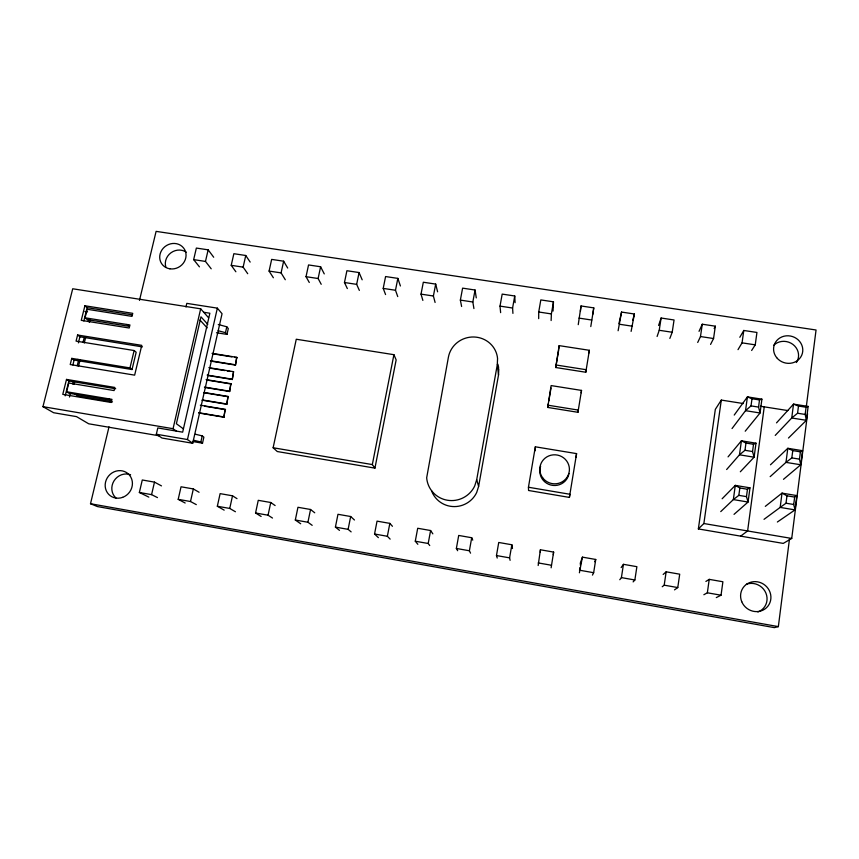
<?xml version="1.0" encoding="UTF-8"?>
<svg xmlns="http://www.w3.org/2000/svg" width="859" height="859" viewBox="0 0 859 859"><rect width="100%" height="100%" fill="white"/><g stroke="black" fill="none" stroke-linecap="round" stroke-linejoin="round"><path stroke-width="1.29" d="M538.679 318.635L538.722 312L540.816 299.92L553.464 301.82L553.056 311.065M538.174 565.501L540.408 549.771L553.625 552.09L553.293 554.656M540.332 552.38L540.408 549.771M581.522 390.416L577.946 412.299L547.72 407.434L551.124 385.584L581.522 390.416L581.156 392.788M551.124 320.536L551.392 313.922L553.464 301.82M497.286 364.764L497.565 358.482A24.857 23.977 -12.4 0 0 473.953 336.996A24.857 23.977 -12.4 0 0 448.43 357.065L426.676 477.787A25.298 24.922 -21.7 0 0 474.716 485.958L476.702 479.698L497.286 364.764L498.521 374.975L478.624 486.387L476.702 492.454A24.492 24.159 -21.7 0 1 431.519 490.682M498.521 374.975L498.789 368.876M589.371 350.3L585.784 372.237L555.719 367.523L559.155 345.629L589.371 350.3L588.952 352.974M558.973 348.324L559.155 345.629M578.247 324.659L581.028 305.965L593.773 307.887L592.785 314.415M580.416 311.205L581.028 305.965M551.134 567.799L553.625 552.09M109.018 426.837L90.506 503.728L97.4 506.563L774.346 627.628L778.351 626.619L789.507 538.829M806.247 407.145L816.05 329.996L156.102 231.372L139.469 300.435M765.305 506.359L782.012 493.13L796.841 495.589L795.026 509.892L777.374 522.014M770.48 464.794L787.81 448.301L802.531 450.685L800.749 464.773L783.483 479.322M776.525 422.864L793.523 404.127L808.147 406.425L806.386 420.319L788.476 438.036M743.422 403.558L721.302 400.079L715.332 409.367L698.356 528.929L783.247 543.403L791.73 538.453L807.546 413.673M796.841 495.589L794.65 497.082L793.716 504.491L795.026 509.892L780.176 507.411L786.017 503.213L786.962 495.815L782.012 493.13L780.176 507.411L764.027 519.33M802.531 450.685L800.405 451.834L799.471 459.136L800.749 464.773L785.985 462.378L791.826 457.901L792.771 450.599L787.81 448.301L785.985 462.378L770.169 476.648M808.147 406.425L806.075 407.241L805.162 414.435L806.386 420.319L791.73 417.989L797.56 413.243L798.483 406.049L793.523 404.127L791.73 417.989L775.237 435.406M720.744 511.61L733.35 499.584L748.071 502.043L746.471 496.62L747.459 489.254L749.982 487.826L748.071 502.043L734.026 514.358M726.639 469.529L739.481 454.808L754.105 457.192L752.548 451.533L753.526 444.275L755.995 443.18L754.105 457.192L740.318 471.784M732.029 428.555L745.526 410.677L760.054 412.986L758.551 407.091L759.517 399.929L761.912 399.167L760.054 412.986L745.215 431.207M764.242 406.844L747.609 530.959L740.63 536.134M751.646 350.483L755.244 344.856L756.94 332.454L743.787 330.468L739.824 337.286M716.288 597.585L721.045 595.212L722.891 581.758L709.223 579.363L705.894 581.446M749.982 487.826L735.293 485.389L733.35 499.584L738.837 495.353L739.846 487.998L735.293 485.389L722.14 498.757M755.995 443.18L741.403 440.817L739.481 454.808L744.978 450.299L745.966 443.051L741.403 440.817L728.056 456.881M761.912 399.167L747.416 396.89L745.526 410.677L751.024 405.899L751.99 398.759L747.416 396.89L734.23 415.058M738.01 349.645L742.058 342.848L743.787 330.468M703.865 594.729L707.354 592.796L709.223 579.363M698.356 528.929L703.875 523.528L721.302 400.079M674.508 589.875L677.772 587.567L679.705 574.188L666.154 571.815L663.169 574.478M710.565 344.416L713.561 338.532L715.332 326.184L702.275 324.219L699.033 331.338M697.712 342.462L700.482 336.545L702.275 324.219M662.235 586.74L664.2 585.172L666.154 571.815M590.788 326.57L593.773 307.887M577.946 412.299L578.29 410.087L547.806 405.18M633.126 581.897L634.865 579.986L636.884 566.682L623.441 564.32L621.143 567.584M669.848 338.414L672.21 332.25L674.057 319.978L661.108 318.023L658.606 325.454M619.779 579.718L621.411 577.613L623.441 564.32M657.103 336.47L659.229 330.286L661.108 318.023M585.784 372.237L586.182 369.714L555.88 364.968M592.463 575.101L593.655 572.706L595.749 559.467L582.423 557.137L580.233 563.343M631.107 331.381L634.404 314.007L621.551 312.064L618.909 323.714M579.514 570.279L579.922 567.713M580.33 565.158L580.738 562.602M618.115 330.736L621.551 312.064M579.395 572.792L582.423 557.137M569.388 497.415L576.582 453.616L535.34 446.809L528.446 487.246L528.575 490.489L569.388 497.415L569.936 494.269L528.446 487.246M547.72 407.434L548.375 403.547M548.815 400.949L551.016 387.989M555.719 367.523L558.758 349.613M510.106 560.326L509.591 557.867L511.846 544.767L498.735 542.469L496.47 555.548L497.221 558.049M575.938 457.385L576.582 453.616M470.549 553.153L469.39 550.769L471.709 537.734L458.706 535.447L456.365 548.461L457.654 550.716M512.93 313.385L512.587 308.027L514.734 295.99L502.182 294.1L500.013 306.115L500.636 312.633M429.736 545.529L428.201 543.489L430.606 530.529L417.71 528.264L415.284 541.213L417.85 544.305M473.921 308.564L472.837 301.992L475.059 290.02L462.604 288.141L460.36 300.102L461.616 306.491M390.158 539.119L387.366 536.274L389.836 523.378L377.047 521.134L374.545 534.019L378.379 537.648M435.094 302.454L433.398 296.011L435.685 284.093L423.326 282.235L421.017 294.132L422.864 300.414M374.932 468.134L372.323 464.579L393.916 354.692L296.269 339.241L273.13 447.754L277.285 451.533L374.932 468.134L396.149 359.91L393.916 354.692M397.738 296.58L395.494 290.256L397.846 278.391L385.584 276.544L383.211 288.399L385.573 294.562M351.138 531.882L348.12 529.348L350.665 516.517L337.974 514.294L335.407 527.104L339.498 530.368M359.352 290.406L356.657 284.361L359.083 272.561L346.907 270.725L344.47 282.514L347.337 288.581M312.182 525.332L307.93 522.251L310.55 509.484L297.955 507.282L295.313 520.017L300.693 523.765M321.212 284.297L318.12 278.52L320.611 266.762L308.542 264.948L306.029 276.684L309.283 282.482M272.486 518.052L268.062 515.207L270.746 502.504L258.258 500.325L255.553 512.995L261.125 516.463M285.295 279.733L281.086 272.894L283.642 261.2L271.659 259.397L269.082 271.079L273.377 277.758M235.42 511.749L229.75 508.442L232.51 495.804L220.119 493.635L217.338 506.252L224.178 510.139M225.176 409.346L223.888 417.216L225.176 409.346L200.33 405.212M228.054 396.439L226.765 404.278L228.054 396.439L204.549 392.552M230.888 383.683L229.611 391.511L230.888 383.683L206.128 379.624M233.562 371.679L232.284 379.495L233.562 371.679L208.844 367.663M236.751 357.323L235.473 365.118L236.751 357.323L212.087 353.35M192.921 441.558L202.509 443.19L203.873 437.124L202.23 435.889L195.358 434.235M216.489 332.734L226.98 334.398L228.301 328.557L226.797 326.807L218.261 324.487M196.303 504.63L190.505 501.516L193.339 488.943L181.045 486.785L178.2 499.337L185.168 503.009M247.714 273.71L243.14 267.138L245.749 255.499L233.863 253.706L231.221 265.324L235.871 271.766M203.733 312.268L209.854 313.234L182.666 432.163L157.798 427.943L156.338 434.235L162.029 438.036L192.706 443.265L222.052 313.728L217.359 308.145L186.811 303.367L185.963 306.985M202.509 443.19L200.856 441.977L202.23 435.889M226.98 334.398L225.477 332.68L226.797 326.807M192.706 443.265L187.466 439.54L217.359 308.145M176.439 431.111L173.056 428.705L200.673 308.821L72.714 288.774L42.95 406.661L53.623 412.728L76.526 416.626L88.692 423.788L158.775 435.738M157.465 497.586L151.581 494.634L154.48 482.124L142.283 479.988L139.362 492.475L148.811 497.125M211.207 268.803L205.473 261.426L208.157 249.84L196.357 248.068L193.662 259.622L199.449 266.859M129.967 367.92L134.133 350.536L76.075 341.12L77.6 335.01L141.756 345.361L134.648 375.147L70.223 364.538L71.759 358.375L129.967 367.92L132.028 369.542L136.173 352.244L134.133 350.536M65.177 395.849L68.892 380.977L66.508 379.41L62.771 394.356L111.219 402.484L111.971 399.36L66.615 391.758L68.795 383.017L114.097 390.566L114.848 387.452L66.508 379.41M72.886 364.946L74.11 360.039L71.759 358.375M78.394 342.87L79.908 336.782L77.6 335.01M83.849 320.987L87.167 307.672L84.901 305.772L81.261 320.353L129.204 328.009L129.945 324.96L85.052 317.798L87.178 309.272L132.007 316.38L132.748 313.342L84.901 305.772M69.439 397.03L70.417 393.121M72.671 384.016L73.326 381.417M77.203 365.794L78.502 360.597M83.022 342.376L84.322 337.168M88.198 321.556L88.853 318.947M73.981 384.402L74.626 381.815M78.48 366.31L80.08 359.846M84.257 343.052L85.857 336.588M89.39 322.372L90.034 319.784M632.707 320.439L634.404 314.007M594.696 561.722L595.749 559.467M714.162 328.546L715.332 326.184M193.662 259.622L205.473 261.426M231.221 265.324L243.14 267.138M269.082 271.079L281.086 272.894M306.029 276.684L318.12 278.52M344.47 282.514L356.657 284.361M383.211 288.399L395.494 290.256M421.017 294.132L433.398 296.011M460.36 300.102L472.837 301.992M500.013 306.115L512.587 308.027M538.722 312L551.392 313.922M578.998 318.109L591.776 320.042M619.597 324.272L632.471 326.227M659.229 330.286L672.21 332.25M700.482 336.545L713.561 338.532M742.058 342.848L755.244 344.856M751.99 398.759L759.517 399.929M798.483 406.049L806.075 407.241M760.344 406.232L787.864 410.57M751.024 405.899L758.551 407.091M797.56 413.243L805.162 414.435M87.167 307.672L132.136 314.802M84.923 311.495L87.554 311.914M212.484 353.758L231.93 356.893M234.528 357.312L237.116 357.731M745.966 443.051L753.526 444.275M792.771 450.599L800.405 451.834M79.908 336.782L142.454 346.886M210.412 360.726L235.108 364.721M210.809 361.124L235.473 365.118M744.978 450.299L752.548 451.533M791.826 457.901L799.471 459.136M210.541 368.264L224.833 370.583M227.431 371.013L230.029 371.432M207.159 375.072L231.909 379.12M207.567 375.458L232.284 379.495M206.536 380L231.264 384.048M74.11 360.039L132.028 369.542M204.442 387.065L229.235 391.146M204.85 387.43L229.611 391.511M203.658 392.703L228.43 396.794M739.846 487.998L747.459 489.254M786.962 495.815L794.65 497.082M202.864 400.026L226.389 403.934M201.962 400.165L226.765 404.278M68.892 380.977L115.697 388.762M204.657 406.21L225.563 409.689M738.837 495.353L746.471 496.62M786.017 503.213L793.716 504.491M198.633 412.717L223.501 416.883M199.041 413.05L223.888 417.216M112.486 401.915L78.405 396.192L75.227 394.174M42.95 406.661L173.056 428.705M273.13 447.754L372.323 464.579M703.875 523.528L791.73 538.453M156.338 434.235L187.466 439.54M139.362 492.475L151.581 494.634M178.2 499.337L190.505 501.516M217.338 506.252L229.75 508.442M255.553 512.995L268.062 515.207M295.313 520.017L307.93 522.251M335.407 527.104L348.12 529.348M374.545 534.019L387.366 536.274M415.284 541.213L428.201 543.489M456.365 548.461L469.39 550.769M496.47 555.548L509.591 557.867M538.206 562.924L551.457 565.254M580.308 570.355L593.655 572.706M621.411 577.613L634.865 579.986M664.2 585.172L677.772 587.567M707.354 592.796L721.045 595.212M90.506 503.728L778.351 626.619M193.339 440.184L200.856 441.977M218.143 330.704L225.477 332.68M154.48 482.124L161.471 485.893M193.339 488.943L199.073 492.261M66.615 391.758L68.999 393.261L111.069 400.315L108.889 398.844M232.51 495.804L236.987 498.639M270.746 502.504L275.116 505.554M77.858 359.373L80.177 361.038M183.429 428.888L176.385 423.723L200.963 316.821L207.781 324.348M310.55 509.484L314.738 512.791M85.052 317.798L87.307 319.655L128.947 326.302L126.885 324.477M350.665 516.517L354.445 519.996M199.954 320.02L207.159 327.891M389.836 523.378L392.434 526.288M200.673 308.821L208.619 317.798M208.157 249.84L213.698 257.238M245.749 255.499L250.173 262.081M430.606 530.529L432.839 533.847M283.642 261.2L287.69 268.04M320.611 266.762L324.262 273.903M471.709 537.734L472.751 540.15M359.083 272.561L362.176 279.809M397.846 278.391L400.412 285.972M476.702 479.698L478.624 486.387M435.685 284.093L437.607 291.813M511.846 544.767L512.49 548.504M475.059 290.02L476.273 297.88M514.734 295.99L515.11 302.669M535.34 446.809L535.361 450.674M165.862 267.149A13.282 12.262 -33.7 0 1 170.952 252.804A13.282 12.262 -33.7 0 1 186.274 252.159M773.54 345.436A14.453 13.508 16.8 0 1 792.868 344.384A14.453 13.508 16.8 0 1 796.39 362.541M746.407 584.238A15.204 14.453 38.5 0 1 765.917 593.118A15.204 14.453 38.5 0 1 757.885 611.995M115.954 497.984A13.959 13.035 -50.1 0 1 114.054 480.804A13.959 13.035 -50.1 0 1 130.6 474.759M497.812 364.098A24.073 23.268 -12.1 0 1 498.639 367.673M568.959 473.492A14.689 14.388 10.2 0 1 550.844 485.034A14.689 14.388 10.2 0 1 540.622 466.222M169.921 268.824A13.486 12.423 -33.6 0 0 185.48 251.558A13.486 12.423 -33.6 0 0 163.242 248.24A13.486 12.423 -33.6 0 0 169.921 268.824M542.62 477.733A14.807 14.506 9.9 0 0 568.121 475.349A14.807 14.506 9.9 0 0 553.11 454.862A14.807 14.506 9.9 0 0 542.62 477.733M776.686 357.666A14.689 13.712 16.6 0 0 801.737 355.197A14.689 13.712 16.6 0 0 786.135 335.848A14.689 13.712 16.6 0 0 776.686 357.666M741.757 601.719A15.462 14.689 38.3 0 0 767.828 606.282A15.462 14.689 38.3 0 0 757.67 581.865A15.462 14.689 38.3 0 0 741.757 601.719M122.654 497.35A14.184 13.229 -49.9 0 0 128.184 473.792A14.184 13.229 -49.9 0 0 105.539 482.114A14.184 13.229 -49.9 0 0 122.654 497.35"/></g></svg>
